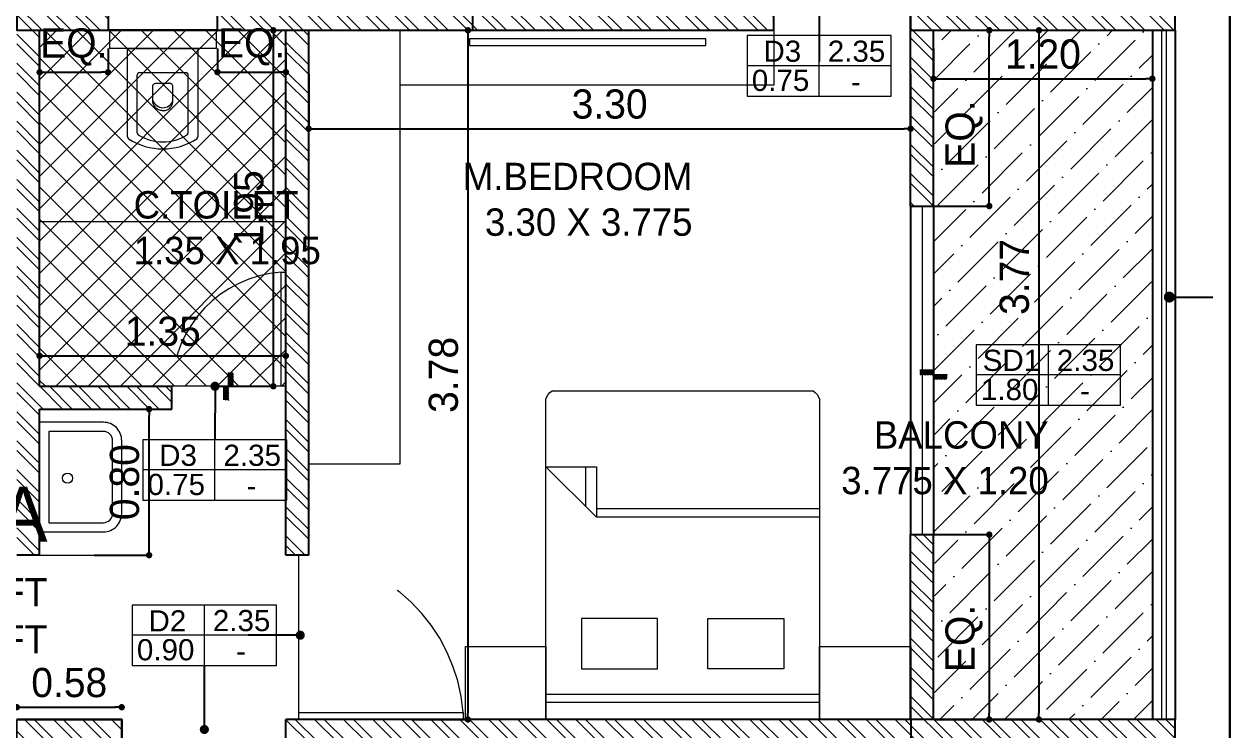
# Model space of a CAD drawing. Header units: metres. Extents: x 494 to 1845, y -666 to 1061.
# Drawn here: x 1413.892 to 1414.735, y 295.018 to 295.512 of the extents above; entities that cross this region are included whole.
import ezdxf
from ezdxf.enums import TextEntityAlignment as Align

# ---------------------------------------------------------------- set-up
doc = ezdxf.new("R2010")
doc.units = ezdxf.units.M
doc.header["$MEASUREMENT"] = 0
doc.linetypes.add('1', pattern=[0])
doc.linetypes.add('DASHED2', pattern=[0.375, 0.25, -0.125])
doc.layers.get('Defpoints').update_dxf_attribs({"color": 12})
for name, color, linetype in [('A-AREA', 1, 'Continuous'), ('COLUMN', 1, 'Continuous'), ('TILE DROP', 180, '1'), ('VDA-TEXT', 250, '1'), ('VDA-WALL BELOW', 8, 'Continuous'), ('VDA_RAILING NOTE', 4, '1'), ('VDA_ROOF', 250, 'Continuous')]:
    doc.layers.add(name, color=color, linetype=linetype)
for name, color, linetype, lineweight in [('A-Wall Hatch', 8, 'Continuous', 9), ('DIMENSION', 8, 'Continuous', 5), ('VDA-DOOR', 23, 'Continuous', 5), ('VDA-DW TAGS', 4, 'Continuous', 9), ('VDA-FURNITURE', 8, 'Continuous', 13), ('VDA-HATCH', 8, 'Continuous', 9), ('VDA-PLUMBING', 8, 'Continuous', 13), ('VDA-RAILING', 25, 'Continuous', 5), ('VDA-SLIDING DOOR', 4, 'Continuous', 9), ('VDA-WALL', 250, 'Continuous', 25)]:
    doc.layers.add(name, color=color, linetype=linetype, lineweight=lineweight)
doc.styles.add('arial', font='arial.ttf', dxfattribs={"height": 0.3})
doc.styles.add('RS', font='GOTHIC.TTF')
doc.styles.get("Standard").update_dxf_attribs({"font": 'arial.ttf'})
doc.dimstyles.new('SMALL', dxfattribs={"dimtxt": 0.16, "dimasz": 0.05, "dimexe": 0, "dimexo": 0, "dimgap": 0.05, "dimtad": 0, "dimdec": 1, "dimzin": 0, "dimdsep": 46, "dimtxsty": 'RS', "dimblk": 'ARCHTICK', "dimcen": 2.5, "dimclrd": 256, "dimclre": 256, "dimclrt": 5, "dimadec": 0, "dimazin": 0, "dimtfac": 1, "dimtofl": 0, "dimtmove": 0, "dimatfit": 3, "dimldrblk": 'ARCHTICK', "dimfxl": 0, "dimtolj": 1, "dimtzin": 0, "dimarcsym": 0})
doc.dimstyles.new('SMALL-1', dxfattribs={"dimtxt": 0.16, "dimasz": 0.035, "dimexe": 0, "dimexo": 0.1, "dimgap": 0.05, "dimtad": 1, "dimzin": 0, "dimdsep": 46, "dimtxsty": 'RS', "dimblk": 'DOT', "dimcen": 2.5, "dimclrd": 256, "dimclre": 256, "dimclrt": 5, "dimadec": 0, "dimazin": 0, "dimtfac": 1, "dimtdec": 3, "dimtofl": 0, "dimtmove": 0, "dimatfit": 3, "dimfxl": 0, "dimtolj": 1, "dimtzin": 0, "dimarcsym": 0})
pattern_1 = [(135, (-4e-16, 0.375), (-0.00441942, -0.00441942), [])]

# ---------------------------------------------------------------- blocks, each defined once
blk = doc.blocks.new('DFSDFASDFASD')
at = {"layer": 'VDA_ROOF', "color": 5, "lineweight": 30, "ltscale": 4}
blk.add_lwpolyline([(43.72, 7.8762), (16.8656, 4.45), (-16.85, 4.45), (-16.85, -6.375), (7.45, -6.375), (7.45, -7.275), (43.72, -7.275), (43.72, -3.7999), (45.045, -3.7999), (45.045, 0.8251), (43.72, 0.8251)], close=True, dxfattribs=at)
blk = doc.blocks.new('_ArchTick')
at = {"color": 0, "linetype": 'ByBlock', "const_width": 0.15}
blk.add_lwpolyline([(-0.5, -0.5), (0.5, 0.5)], dxfattribs=at)
blk = doc.blocks.new('zw$DE63')
at = {"layer": 'VDA-FURNITURE', "extrusion": (-1.50799e-06, 1.20478e-06, 1)}
for p, q in [((0, 1.4654), (0, 0.0346)), ((1.8, 1.5), (0.0462, 1.5)), ((0.6923, 1.2231), (0.4154, 1.5)), ((0.4154, 1.5), (0.4154, 1.2231)), ((1.8, 1.5), (1.6615, 1.5)), ((1.6615, 1.5), (1.6616, 0)), ((1.7077, 0), (1.7077, 1.5)), ((1.8, 0), (1.8, 1.5)), ((1.8, 0), (1.8, 1.5)), ((0.6346, 1.2808), (0.4154, 1.2808)), ((1.2462, 0.8885), (1.2462, 1.3039)), ((1.2462, 1.3039), (1.5231, 1.3039)), ((1.5231, 1.3039), (1.5231, 0.8885)), ((0.4154, 1.2231), (0.6923, 1.2231)), ((0.6462, 0), (0.6462, 1.2231)), ((0.6923, 0), (0.6923, 1.2231)), ((1.5231, 0.8885), (1.2462, 0.8885)), ((1.5231, 0.6116), (1.2462, 0.6116)), ((1.2462, 0.6116), (1.2462, 0.1962)), ((1.5231, 0.1962), (1.5231, 0.6116)), ((1.2462, 0.1962), (1.5231, 0.1962)), ((0.0462, 0), (1.8, 0)), ((1.6616, 0), (1.8, 0))]:
    blk.add_line(p, q, dxfattribs=at)
at = {"layer": 'VDA-FURNITURE'}
for centre, start, end in [((0.065, 1.4268), 104.43861, 149.30258), ((0.065, 0.0732), 210.69742, 255.56139)]:
    blk.add_arc(centre, 0.0756, start, end, dxfattribs=at)
blk = doc.blocks.new('zw$FB86')
at = {"layer": 'VDA-FURNITURE'}
for points in [[(0, 0.45), (0, 0.1, 0.414214), (0.1, 0), (0.5, 0, 0.414214), (0.6, 0.1), (0.6, 0.45)], [(0.05, 0.4), (0.05, 0.1, 0.414214), (0.1, 0.05), (0.5, 0.05, 0.414214), (0.55, 0.1), (0.55, 0.4)]]:
    blk.add_lwpolyline(points, format="xyb", close=True, dxfattribs=at)
blk.add_circle((0.2942, 0.2973), 0.0278, dxfattribs=at)
blk = doc.blocks.new('zw$2702')
at = {"layer": 'VDA-FURNITURE'}
for p, q in [((0.55, 0), (0.55, 0.585)), ((0.65, 0.585), (0.55, 0.585)), ((0.65, 0), (0.65, 0.585)), ((0.0663, 0.485), (0.55, 0.485)), ((0.55, 0.485), (0.55, 0.1)), ((0.0885, 0.4325), (0.406, 0.4325)), ((0.418, 0.4205), (0.418, 0.1645)), ((0.2234, 0.3294), (0.2281, 0.334)), ((0.2281, 0.334), (0.2337, 0.3382)), ((0.2337, 0.3382), (0.2404, 0.3417)), ((0.2404, 0.3417), (0.2482, 0.3444)), ((0.2482, 0.3444), (0.2572, 0.3461)), ((0.2572, 0.3461), (0.2675, 0.3468)), ((0.2675, 0.3468), (0.278, 0.3468)), ((0.278, 0.3468), (0.2875, 0.3468)), ((0.2875, 0.3468), (0.2959, 0.3468)), ((0.2959, 0.3468), (0.3035, 0.3468)), ((0.3035, 0.3468), (0.3101, 0.3468)), ((0.3101, 0.3468), (0.3159, 0.3468)), ((0.3159, 0.3468), (0.3209, 0.3468)), ((0.3209, 0.3468), (0.3252, 0.3468)), ((0.3252, 0.3468), (0.3288, 0.3469)), ((0.3288, 0.3469), (0.3318, 0.3469)), ((0.3318, 0.3469), (0.3341, 0.3469)), ((0.3341, 0.3469), (0.336, 0.3469)), ((0.336, 0.3469), (0.3382, 0.3469)), ((0.3382, 0.3469), (0.3388, 0.3469)), ((0.3388, 0.3469), (0.3398, 0.3471)), ((0.3398, 0.3471), (0.3422, 0.3472)), ((0.3422, 0.3472), (0.3456, 0.347)), ((0.3456, 0.347), (0.3496, 0.346)), ((0.3496, 0.346), (0.3535, 0.3437)), ((0.3535, 0.3437), (0.3569, 0.3399)), ((0.3569, 0.3399), (0.3583, 0.3372)), ((0.3583, 0.3372), (0.3594, 0.3339)), ((0.3594, 0.3339), (0.3601, 0.3301)), ((0.2097, 0.2925), (0.2098, 0.2942)), ((0.2097, 0.2918), (0.2097, 0.2925)), ((0.2097, 0.2916), (0.2097, 0.291)), ((0.2097, 0.291), (0.2098, 0.2893)), ((0.2098, 0.2942), (0.21, 0.2969)), ((0.2098, 0.2893), (0.21, 0.2866)), ((0.21, 0.2969), (0.2105, 0.3004)), ((0.21, 0.2866), (0.2105, 0.2831)), ((0.2105, 0.3004), (0.2113, 0.3046)), ((0.2105, 0.2831), (0.2113, 0.2789)), ((0.2113, 0.3046), (0.2125, 0.3092)), ((0.2113, 0.2789), (0.2125, 0.2743)), ((0.2125, 0.3092), (0.2143, 0.3142)), ((0.2125, 0.2743), (0.2143, 0.2693)), ((0.2143, 0.3142), (0.2166, 0.3193)), ((0.2143, 0.2693), (0.2166, 0.2642)), ((0.2166, 0.3193), (0.2196, 0.3244)), ((0.2196, 0.3244), (0.2234, 0.3294)), ((0.3601, 0.3301), (0.3603, 0.3256)), ((0.3603, 0.3262), (0.3603, 0.2588)), ((0.2166, 0.2642), (0.2196, 0.2591)), ((0.2196, 0.2591), (0.2234, 0.2541)), ((0.2234, 0.2541), (0.2281, 0.2495)), ((0.2281, 0.2495), (0.2337, 0.2453)), ((0.2337, 0.2453), (0.2404, 0.2418)), ((0.2404, 0.2418), (0.2482, 0.2391)), ((0.2482, 0.2391), (0.2572, 0.2373)), ((0.2572, 0.2373), (0.2675, 0.2367)), ((0.2675, 0.2367), (0.278, 0.2367)), ((0.278, 0.2367), (0.2875, 0.2367)), ((0.2875, 0.2367), (0.296, 0.2367)), ((0.296, 0.2367), (0.3035, 0.2367)), ((0.3035, 0.2367), (0.3102, 0.2367)), ((0.3102, 0.2367), (0.3161, 0.2367)), ((0.3161, 0.2367), (0.3211, 0.2367)), ((0.3211, 0.2367), (0.3254, 0.2367)), ((0.3254, 0.2367), (0.3291, 0.2367)), ((0.3291, 0.2367), (0.3321, 0.2367)), ((0.3321, 0.2367), (0.3344, 0.2368)), ((0.3344, 0.2368), (0.3363, 0.2368)), ((0.3363, 0.2368), (0.3386, 0.2368)), ((0.3386, 0.2368), (0.3392, 0.2368)), ((0.3392, 0.2368), (0.3402, 0.2367)), ((0.3402, 0.2367), (0.3426, 0.2369)), ((0.3499, 0.239), (0.3537, 0.2415)), ((0.3537, 0.2415), (0.3571, 0.2455)), ((0.3571, 0.2455), (0.3584, 0.2481)), ((0.3584, 0.2481), (0.3595, 0.2511)), ((0.3595, 0.2511), (0.3601, 0.2547)), ((0.3601, 0.2547), (0.3603, 0.2588)), ((0.0885, 0.1525), (0.406, 0.1525)), ((0.55, 0.1), (0.0663, 0.1)), ((0.65, 0), (0.55, 0))]:
    blk.add_line(p, q, dxfattribs=at)
for centre, radius, start, end in [((0.3393, 0.2925), 0.3393, 146.53147, 213.46853), ((0.0663, 0.473), 0.012, 90, 146.53147), ((0.2879, 0.2925), 0.2489, 147.45679, 212.54321), ((0.0885, 0.4205), 0.012, 90, 150.49067), ((0.406, 0.4205), 0.012, 0, 90), ((0.285, 0.2913), 0.0588, 109.85833, 247.31919), ((0.3341, 0.2803), 0.0442, 281.08149, 290.92542), ((0.0885, 0.1645), 0.012, 209.50933, 270), ((0.406, 0.1645), 0.012, 270, 0), ((0.0663, 0.112), 0.012, 213.46853, 270)]:
    blk.add_arc(centre, radius, start, end, dxfattribs=at)
blk = doc.blocks.new('zw$F1DC')
at = {"layer": 'VDA-DOOR'}
for p, q in [((0, 0), (0, 0.9)), ((0, 0.038), (0.9, 0.038)), ((0, 0), (0.9, 0)), ((0.9, 0.038), (0.9, 0))]:
    blk.add_line(p, q, dxfattribs=at).dxf.unprotected_set("ltscale", 0)
at = {"layer": 'VDA-DOOR', "linetype": 'DASHED2', "ltscale": 0.3}
blk.add_arc((-0.0283, -0.0304), 0.9308, 4.21275, 88.25632, dxfattribs=at)
blk = doc.blocks.new('zw$AB1F')
at = {"layer": 'VDA-DOOR', "xscale": 1.111111111003124, "yscale": 1.111111111003124, "zscale": 1.111111111003124, "rotation": 90.00000000080222}
blk.add_blockref('zw$F1DC', (1, 0), dxfattribs=at)
blk = doc.blocks.new('_Dot')
at = {"color": 0, "linetype": 'ByBlock', "lineweight": -2}
blk.add_line((-0.5, 0), (-1, 0), dxfattribs=at)
at = {"color": 0, "linetype": 'ByBlock', "const_width": 0.5}
blk.add_lwpolyline([(-0.25, 0, 1), (0.25, 0, 1)], format="xyb", close=True, dxfattribs=at)
blk = doc.blocks.new('*D1131')
at = {"layer": 'Defpoints', "color": 0, "transparency": 16777216}
for p in [(-0.375, 2.875), (0, 2.875), (0, 2.646)]:
    blk.add_point(p, dxfattribs=at)
at = {"layer": 'DIMENSION', "lineweight": -2, "transparency": 16777216}
for p, q in [((-0.375, 2.775), (-0.375, 2.646)), ((0, 2.775), (0, 2.646)), ((-0.34, 2.646), (-0.035, 2.646))]:
    blk.add_line(p, q, dxfattribs=at)
at = {"layer": 'DIMENSION', "lineweight": -2, "transparency": 16777216, "xscale": 0.035, "yscale": 0.035, "zscale": 0.035, "rotation": 180}
blk.add_blockref('_Dot', (-0.375, 2.646), dxfattribs=at)
at = {"layer": 'DIMENSION', "lineweight": -2, "transparency": 16777216, "xscale": 0.035, "yscale": 0.035, "zscale": 0.035}
blk.add_blockref('_Dot', (0, 2.646), dxfattribs=at)
at = {"layer": 'DIMENSION', "color": 5, "transparency": 16777216, "insert": (-0.1875, 2.7843), "char_height": 0.16, "attachment_point": 5, "style": 'RS'}
blk.add_mtext('\\A1;EQ.', dxfattribs=at)
blk = doc.blocks.new('*D1132')
at = {"layer": 'Defpoints', "color": 0, "transparency": 16777216}
for p in [(-1.35, 2.875), (-0.975, 2.875), (-0.975, 2.6452)]:
    blk.add_point(p, dxfattribs=at)
at = {"layer": 'DIMENSION', "lineweight": -2, "transparency": 16777216}
for p, q in [((-1.35, 2.775), (-1.35, 2.6452)), ((-0.975, 2.775), (-0.975, 2.6452)), ((-1.315, 2.6452), (-1.01, 2.6452))]:
    blk.add_line(p, q, dxfattribs=at)
at = {"layer": 'DIMENSION', "lineweight": -2, "transparency": 16777216, "xscale": 0.035, "yscale": 0.035, "zscale": 0.035, "rotation": 180}
blk.add_blockref('_Dot', (-1.35, 2.6452), dxfattribs=at)
at = {"layer": 'DIMENSION', "lineweight": -2, "transparency": 16777216, "xscale": 0.035, "yscale": 0.035, "zscale": 0.035}
blk.add_blockref('_Dot', (-0.975, 2.6452), dxfattribs=at)
at = {"layer": 'DIMENSION', "color": 5, "transparency": 16777216, "insert": (-1.1625, 2.7836), "char_height": 0.16, "attachment_point": 5, "style": 'RS'}
blk.add_mtext('\\A1;EQ.', dxfattribs=at)
blk = doc.blocks.new('*D1133')
at = {"layer": 'Defpoints', "color": 0, "transparency": 16777216}
for p in [(-1.35, 2.875), (-0.0687, 2.875), (-1.35, 0.925)]:
    blk.add_point(p, dxfattribs=at)
at = {"layer": 'DIMENSION', "lineweight": -2, "transparency": 16777216}
for p, q in [((-0.3687, 2.875), (-0.0687, 2.875)), ((-0.0687, 0.96), (-0.0687, 2.84)), ((-0.3687, 0.925), (-0.0687, 0.925))]:
    blk.add_line(p, q, dxfattribs=at)
at = {"layer": 'DIMENSION', "lineweight": -2, "transparency": 16777216, "xscale": 0.035, "yscale": 0.035, "zscale": 0.035}
for p, rotation in [((-0.0687, 2.875), 90), ((-0.0687, 0.925), 270)]:
    blk.add_blockref('_Dot', p, dxfattribs=dict(at, rotation=rotation))
at = {"layer": 'DIMENSION', "color": 5, "transparency": 16777216, "insert": (-0.2027, 1.9), "char_height": 0.16, "attachment_point": 5, "rotation": 90, "style": 'RS'}
blk.add_mtext('\\A1;1.95', dxfattribs=at)
blk = doc.blocks.new('*D1134')
at = {"layer": 'Defpoints', "color": 0, "transparency": 16777216}
for p in [(0, 1.0917), (-1.35, 0.925), (0, 0.925)]:
    blk.add_point(p, dxfattribs=at)
at = {"layer": 'DIMENSION', "lineweight": -2, "transparency": 16777216}
for p, q in [((-1.35, 1.025), (-1.35, 1.0917)), ((-1.315, 1.0917), (-0.035, 1.0917)), ((0, 1.025), (0, 1.0917))]:
    blk.add_line(p, q, dxfattribs=at)
at = {"layer": 'DIMENSION', "lineweight": -2, "transparency": 16777216, "xscale": 0.035, "yscale": 0.035, "zscale": 0.035, "rotation": 180}
blk.add_blockref('_Dot', (-1.35, 1.0917), dxfattribs=at)
at = {"layer": 'DIMENSION', "lineweight": -2, "transparency": 16777216, "xscale": 0.035, "yscale": 0.035, "zscale": 0.035}
blk.add_blockref('_Dot', (0, 1.0917), dxfattribs=at)
at = {"layer": 'DIMENSION', "color": 5, "transparency": 16777216, "insert": (-0.675, 1.2257), "char_height": 0.16, "attachment_point": 5, "style": 'RS'}
blk.add_mtext('\\A1;1.35', dxfattribs=at)
blk = doc.blocks.new('*D1135')
at = {"layer": 'Defpoints', "color": 0, "transparency": 16777216}
for p in [(-1.35, 0.8), (-0.75, 0.8), (-1.35, 0)]:
    blk.add_point(p, dxfattribs=at)
at = {"layer": 'DIMENSION', "lineweight": -2, "transparency": 16777216}
for p, q in [((-1.05, 0.8), (-0.75, 0.8)), ((-0.75, 0.035), (-0.75, 0.765)), ((-1.05, 0), (-0.75, 0))]:
    blk.add_line(p, q, dxfattribs=at)
at = {"layer": 'DIMENSION', "lineweight": -2, "transparency": 16777216, "xscale": 0.035, "yscale": 0.035, "zscale": 0.035}
for p, rotation in [((-0.75, 0.8), 90), ((-0.75, 0), 270)]:
    blk.add_blockref('_Dot', p, dxfattribs=dict(at, rotation=rotation))
at = {"layer": 'DIMENSION', "color": 5, "transparency": 16777216, "insert": (-0.884, 0.4), "char_height": 0.16, "attachment_point": 5, "rotation": 90, "style": 'RS'}
blk.add_mtext('\\A1;0.80', dxfattribs=at)
blk = doc.blocks.new('*D1142')
at = {"layer": 'Defpoints', "color": 0, "transparency": 16777216}
for p in [(-0.9, -0.8328), (-1.475, -0.9), (-0.9, -0.9)]:
    blk.add_point(p, dxfattribs=at)
at = {"layer": 'DIMENSION', "lineweight": -2, "transparency": 16777216}
for p, q in [((-1.475, -0.8328), (-1.475, -0.8328)), ((-1.44, -0.8328), (-0.935, -0.8328)), ((-0.9, -0.8328), (-0.9, -0.8328))]:
    blk.add_line(p, q, dxfattribs=at)
at = {"layer": 'DIMENSION', "lineweight": -2, "transparency": 16777216, "xscale": 0.035, "yscale": 0.035, "zscale": 0.035, "rotation": 180}
blk.add_blockref('_Dot', (-1.475, -0.8328), dxfattribs=at)
at = {"layer": 'DIMENSION', "lineweight": -2, "transparency": 16777216, "xscale": 0.035, "yscale": 0.035, "zscale": 0.035}
blk.add_blockref('_Dot', (-0.9, -0.8328), dxfattribs=at)
at = {"layer": 'DIMENSION', "color": 5, "transparency": 16777216, "insert": (-1.1875, -0.6987), "char_height": 0.16, "attachment_point": 5, "style": 'RS'}
blk.add_mtext('\\A1;0.58', dxfattribs=at)
blk = doc.blocks.new('*D1151')
at = {"layer": 'Defpoints', "color": 0, "transparency": 16777216}
for p in [(0.125, 2.875), (3.425, 2.875), (3.425, 2.3362)]:
    blk.add_point(p, dxfattribs=at)
at = {"layer": 'DIMENSION', "lineweight": -2, "transparency": 16777216}
for p, q in [((0.125, 2.6362), (0.125, 2.3362)), ((3.425, 2.6362), (3.425, 2.3362)), ((0.16, 2.3362), (3.39, 2.3362))]:
    blk.add_line(p, q, dxfattribs=at)
at = {"layer": 'DIMENSION', "lineweight": -2, "transparency": 16777216, "xscale": 0.035, "yscale": 0.035, "zscale": 0.035, "rotation": 180}
blk.add_blockref('_Dot', (0.125, 2.3362), dxfattribs=at)
at = {"layer": 'DIMENSION', "lineweight": -2, "transparency": 16777216, "xscale": 0.035, "yscale": 0.035, "zscale": 0.035}
blk.add_blockref('_Dot', (3.425, 2.3362), dxfattribs=at)
at = {"layer": 'DIMENSION', "color": 5, "transparency": 16777216, "insert": (1.775, 2.4702), "char_height": 0.16, "attachment_point": 5, "style": 'RS'}
blk.add_mtext('\\A1;3.30', dxfattribs=at)
blk = doc.blocks.new('*D1152')
at = {"layer": 'Defpoints', "color": 0, "transparency": 16777216}
for p in [(0.125, 2.875), (0.125, -0.9), (0.9982, -0.9)]:
    blk.add_point(p, dxfattribs=at)
at = {"layer": 'DIMENSION', "lineweight": -2, "transparency": 16777216}
for p, q in [((0.6982, 2.875), (0.9982, 2.875)), ((0.9982, 2.84), (0.9982, -0.865)), ((0.6982, -0.9), (0.9982, -0.9))]:
    blk.add_line(p, q, dxfattribs=at)
at = {"layer": 'DIMENSION', "lineweight": -2, "transparency": 16777216, "xscale": 0.035, "yscale": 0.035, "zscale": 0.035}
for p, rotation in [((0.9982, 2.875), 90), ((0.9982, -0.9), 270)]:
    blk.add_blockref('_Dot', p, dxfattribs=dict(at, rotation=rotation))
at = {"layer": 'DIMENSION', "color": 5, "transparency": 16777216, "insert": (0.8642, 0.9875), "char_height": 0.16, "attachment_point": 5, "rotation": 90, "style": 'RS'}
blk.add_mtext('\\A1;3.78', dxfattribs=at)
blk = doc.blocks.new('*D1153')
at = {"layer": 'Defpoints', "color": 0, "transparency": 16777216}
for p in [(3.425, 2.875), (3.8562, 2.875), (3.425, 1.9125)]:
    blk.add_point(p, dxfattribs=at)
at = {"layer": 'DIMENSION', "lineweight": -2, "transparency": 16777216}
for p, q in [((3.5562, 2.875), (3.8562, 2.875)), ((3.8562, 1.9475), (3.8562, 2.84)), ((3.5562, 1.9125), (3.8562, 1.9125))]:
    blk.add_line(p, q, dxfattribs=at)
at = {"layer": 'DIMENSION', "lineweight": -2, "transparency": 16777216, "xscale": 0.035, "yscale": 0.035, "zscale": 0.035}
for p, rotation in [((3.8562, 2.875), 90), ((3.8562, 1.9125), 270)]:
    blk.add_blockref('_Dot', p, dxfattribs=dict(at, rotation=rotation))
at = {"layer": 'DIMENSION', "color": 5, "transparency": 16777216, "insert": (3.7179, 2.3062), "char_height": 0.16, "attachment_point": 5, "rotation": 90, "style": 'RS'}
blk.add_mtext('\\A1;EQ.', dxfattribs=at)
blk = doc.blocks.new('*D1154')
at = {"layer": 'Defpoints', "color": 0, "transparency": 16777216}
for p in [(3.425, 0.1125), (3.425, -0.9), (3.8559, -0.9)]:
    blk.add_point(p, dxfattribs=at)
at = {"layer": 'DIMENSION', "lineweight": -2, "transparency": 16777216}
for p, q in [((3.5559, 0.1125), (3.8559, 0.1125)), ((3.8559, 0.0775), (3.8559, -0.865)), ((3.5559, -0.9), (3.8559, -0.9))]:
    blk.add_line(p, q, dxfattribs=at)
at = {"layer": 'DIMENSION', "lineweight": -2, "transparency": 16777216, "xscale": 0.035, "yscale": 0.035, "zscale": 0.035}
for p, rotation in [((3.8559, 0.1125), 90), ((3.8559, -0.9), 270)]:
    blk.add_blockref('_Dot', p, dxfattribs=dict(at, rotation=rotation))
at = {"layer": 'DIMENSION', "color": 5, "transparency": 16777216, "insert": (3.7176, -0.4562), "char_height": 0.16, "attachment_point": 5, "rotation": 90, "style": 'RS'}
blk.add_mtext('\\A1;EQ.', dxfattribs=at)
blk = doc.blocks.new('*D1155')
at = {"layer": 'Defpoints', "color": 0, "transparency": 16777216}
for p in [(3.55, 2.875), (3.5559, -0.9), (4.1283, -0.9)]:
    blk.add_point(p, dxfattribs=at)
at = {"layer": 'DIMENSION', "lineweight": -2, "transparency": 16777216}
for p, q in [((3.8283, 2.875), (4.1283, 2.875)), ((4.1283, 2.84), (4.1283, -0.865)), ((3.8283, -0.9), (4.1283, -0.9))]:
    blk.add_line(p, q, dxfattribs=at)
at = {"layer": 'DIMENSION', "lineweight": -2, "transparency": 16777216, "xscale": 0.035, "yscale": 0.035, "zscale": 0.035}
for p, rotation in [((4.1283, 2.875), 90), ((4.1283, -0.9), 270)]:
    blk.add_blockref('_Dot', p, dxfattribs=dict(at, rotation=rotation))
at = {"layer": 'DIMENSION', "color": 5, "transparency": 16777216, "insert": (3.9942, 1.524), "char_height": 0.16, "attachment_point": 5, "rotation": 90, "style": 'RS'}
blk.add_mtext('\\A1;3.77', dxfattribs=at)
blk = doc.blocks.new('*D1156')
at = {"layer": 'Defpoints', "color": 0, "transparency": 16777216}
for p in [(3.55, 2.875), (4.75, 2.875), (4.75, 2.6097)]:
    blk.add_point(p, dxfattribs=at)
at = {"layer": 'DIMENSION', "lineweight": -2, "transparency": 16777216}
for p, q in [((3.55, 2.775), (3.55, 2.6097)), ((4.75, 2.775), (4.75, 2.6097)), ((3.585, 2.6097), (4.715, 2.6097))]:
    blk.add_line(p, q, dxfattribs=at)
at = {"layer": 'DIMENSION', "lineweight": -2, "transparency": 16777216, "xscale": 0.035, "yscale": 0.035, "zscale": 0.035, "rotation": 180}
blk.add_blockref('_Dot', (3.55, 2.6097), dxfattribs=at)
at = {"layer": 'DIMENSION', "lineweight": -2, "transparency": 16777216, "xscale": 0.035, "yscale": 0.035, "zscale": 0.035}
blk.add_blockref('_Dot', (4.75, 2.6097), dxfattribs=at)
at = {"layer": 'DIMENSION', "color": 5, "transparency": 16777216, "insert": (4.15, 2.7437), "char_height": 0.16, "attachment_point": 5, "style": 'RS'}
blk.add_mtext('\\A1;1.20', dxfattribs=at)
blk = doc.blocks.new('D2 F')
at = {"layer": 'VDA-DW TAGS'}
for p, q in [((1526.932, 317.9785), (1526.932, 318.3094)), ((1527.3267, 318.144), (1526.537, 318.144))]:
    blk.add_line(p, q, dxfattribs=at)
blk.add_lwpolyline([(1527.3267, 318.3094), (1526.537, 318.3094), (1526.537, 317.9785), (1527.3267, 317.9785)], close=True, dxfattribs=at)
at = {"layer": 'VDA-DW TAGS', "attachment_point": 8, "style": 'arial'}
for s, insert, char_height, width in [('D2', (1526.7293, 318.1646), 0.11598, 0.282293), ('2.35', (1527.1361, 318.1646), 0.11598, 0.282293), ('0.90', (1526.7198, 318.0048), 0.11598, 0.27584), ('-', (1527.1322, 317.9992), 0.116, 0.366174)]:
    blk.add_mtext(s, dxfattribs=dict(at, insert=insert, char_height=char_height, width=width))
blk = doc.blocks.new('D3 F')
at = {"layer": 'VDA-DW TAGS'}
for p, q in [((1526.9357, 319.9002), (1526.9357, 320.2311)), ((1527.3304, 320.0657), (1526.5407, 320.0657))]:
    blk.add_line(p, q, dxfattribs=at)
blk.add_lwpolyline([(1527.3304, 320.2311), (1526.5407, 320.2311), (1526.5407, 319.9002), (1527.3304, 319.9002)], close=True, dxfattribs=at)
at = {"layer": 'VDA-DW TAGS', "attachment_point": 8, "style": 'arial'}
for s, insert, char_height, width in [('D3', (1526.733, 320.0863), 0.11598, 0.282293), ('2.35', (1527.1398, 320.0863), 0.11598, 0.282293), ('0.75', (1526.7235, 319.9266), 0.11598, 0.27584), ('-', (1527.1359, 319.9209), 0.116, 0.366174)]:
    blk.add_mtext(s, dxfattribs=dict(at, insert=insert, char_height=char_height, width=width))
blk = doc.blocks.new('TT-level diff-flat-14')
at = {"layer": 'TILE DROP'}
h = blk.add_hatch(dxfattribs=at)
h.set_pattern_fill('ANSI31', color=256, scale=0.05, angle=90, style=0)
h.set_pattern_definition(pattern_1)
h.paths.add_polyline_path([(-0.075, 0.025), (-0.075, 0), (0, 0), (0, 0.025)])
h = blk.add_hatch(dxfattribs=at)
h.set_pattern_fill('ANSI31', color=256, scale=0.05, angle=90, style=0)
h.set_pattern_definition(pattern_1)
h.paths.add_polyline_path([(0, 0), (0, -0.025), (0.075, -0.025), (0.075, 0)])
for points in [[(0, 0), (-0.075, 0)], [(0.075, -0.025), (0, -0.025), (0, 0), (-0.075, 0)]]:
    blk.add_lwpolyline(points, dxfattribs=at)
blk = doc.blocks.new('SD3')
at = {"layer": 'VDA-DW TAGS'}
for p, q in [((1531.7239, 314.2677), (1531.7239, 314.5986)), ((1532.1186, 314.4332), (1531.3289, 314.4332))]:
    blk.add_line(p, q, dxfattribs=at)
blk.add_lwpolyline([(1532.1186, 314.5986), (1531.3289, 314.5986), (1531.3289, 314.2677), (1532.1186, 314.2677)], close=True, dxfattribs=at)
at = {"layer": 'VDA-DW TAGS', "attachment_point": 8, "style": 'arial'}
for s, insert, char_height, width in [('SD1', (1531.5212, 314.4538), 0.11598, 0.282293), ('2.35', (1531.928, 314.4538), 0.11598, 0.282293), ('1.80', (1531.5116, 314.294), 0.11598, 0.27584), ('-', (1531.9241, 314.2884), 0.116, 0.366174)]:
    blk.add_mtext(s, dxfattribs=dict(at, insert=insert, char_height=char_height, width=width))
blk = doc.blocks.new('SDFDSFD')
at = {"layer": 'A-Wall Hatch', "ltscale": 0.1}
h = blk.add_hatch(dxfattribs=at)
h.set_pattern_fill('ANSI32', color=256, scale=0.3, angle=270)
h.set_pattern_definition([(315, (-5.7694, -2.32693), (0.0795495, 0.0795495), []), (315, (-5.7694, -2.37996), (0.0795495, 0.0795495), [])])
h.paths.add_polyline_path([(-3.575, 2.575), (-5.245, 2.575), (-5.245, 5.25), (-1.35, 5.25), (-1.35, 5.375), (-6.845, 5.375), (-6.845, 5.25), (-5.37, 5.25), (-5.37, 4.05), (-5.72, 4.05), (-5.72, 3.925), (-5.37, 3.925), (-5.37, 2.575), (-5.72, 2.575), (-5.72, 2.45), (-3.575, 2.45)])
h.paths.add_polyline_path([(-7.72, -2.95), (-7.72, -0.9), (-6.845, -0.9), (-6.845, 4.05), (-6.72, 4.05), (-6.72, -0.9), (-6.45, -0.9), (-6.45, -1.025), (-7.595, -1.025), (-7.595, -2.95)])
h.paths.add_polyline_path([(-2.375, -0.9), (-4.65, -0.9), (-4.65, -4.5), (-4.525, -4.5), (-4.525, -1.025), (-2.375, -1.025)])
h.paths.add_polyline_path([(-0.975, 2.9999), (-0.9809, 2.9999), (-1.35, 3), (-1.35, 4.05), (-1.475, 4.05), (-1.475, 3), (-2.375, 3), (-2.375, 2.45), (-2.25, 2.45), (-2.25, 2.875), (-1.475, 2.875), (-1.475, 0), (-1.35, 0), (-1.35, 0.8), (-0.625, 0.8), (-0.625, 0.925), (-1.35, 0.925), (-1.35, 2.875), (-0.975, 2.875)])
h.paths.add_polyline_path([(2.675, 3), (1.025, 3), (1.025, 4.35), (1.975, 4.35), (1.975, 4.4749), (0.9, 4.475), (0.9, 3), (-0.375, 3), (-0.375, 2.875), (2.675, 2.875)])
h.paths.add_polyline_path([(-0.625, -1.925), (-1.35, -1.925), (-1.35, -1.025), (-0.9, -1.025), (-0.9, -0.9), (-1.475, -0.9), (-1.475, -4.5), (-0.975, -4.5), (-0.975, -4.3751), (-0.9809, -4.3751), (-1.35, -4.375), (-1.35, -2.05), (-0.625, -2.05)])
h.paths.add_polyline_path([(3.55, 4.475), (2.575, 4.475), (2.575, 4.35), (3.425, 4.35), (3.425, 3), (3.55, 3)])
h.paths.add_polyline_path([(0.125, -1.925), (0, -1.925), (0, -4.375), (-0.375, -4.375), (-0.375, -4.5), (0.125, -4.5)])
h.paths.add_polyline_path([(0.125, 2.875), (0, 2.875), (0, 0), (0.125, 0)])
h.paths.add_polyline_path([(4.875, 3), (3.55, 3), (3.55, 2.875), (4.875, 2.875)])
h.paths.add_polyline_path([(3.55, 3), (3.425, 3), (3.425, 2.875), (3.55, 2.875)])
h.paths.add_polyline_path([(3.55, 0.1125), (3.425, 0.1125), (3.425, -0.9), (0, -0.9), (0, -1.025), (3.425, -1.025), (3.425, -4.5), (3.55, -4.5), (3.55, -1.025), (4.875, -1.025), (4.875, -0.9), (3.55, -0.9)])
h.paths.add_polyline_path([(3.425, 1.9125), (3.55, 1.9125), (3.55, 2.875), (3.425, 2.875)])
at = {"layer": 'VDA-HATCH'}
h = blk.add_hatch(dxfattribs=at)
h.set_pattern_fill('ANSI36', color=43)
h.set_pattern_definition([(45, (-42510.88799, 14915.09809), (0.06629126074, 0.24306795603), [0.3125, -0.0625, 0, -0.0625])])
h.paths.add_polyline_path([(-7.595, -2.825), (-4.65, -2.825), (-4.65, -1.025), (-7.595, -1.025)])
h.paths.add_polyline_path([(-2.375, 3), (-1.475, 3), (-1.475, 5.25), (-2.375, 5.25)])
h.paths.add_polyline_path([(3.5559, -0.9), (4.75, -0.9), (4.75, 2.875), (3.5559, 2.875)])
h = blk.add_hatch(dxfattribs=at)
h.set_pattern_fill('ANSI37', color=43)
h.set_pattern_definition([(45, (-42536.25676, 14913.54795), (-0.08838834765, 0.08838834765), []), (135, (-42536.25676, 14913.54795), (-0.08838834765, -0.08838834765), [])])
h.paths.add_polyline_path([(1.025, 3), (3.425, 3), (3.425, 4.35), (1.025, 4.35)])
h.paths.add_polyline_path([(-1.35, -2.05), (0, -2.05), (0, -4.3751), (-1.35, -4.3751)])
h.paths.add_polyline_path([(0, 2.875), (-1.35, 2.875), (-1.35, 0.925), (0, 0.925)])
blk.add_lwpolyline([(-1.475, -0.9), (-0.9, -0.9), (-0.9, -1.025), (-1.35, -1.025), (-1.35, -1.925), (-0.625, -1.925), (-0.625, -2.05), (-1.35, -2.05), (-1.35, -4.375), (-0.975, -4.375), (-0.975, -4.5), (-1.475, -4.5), (-1.475, -0.9)])
at = {"layer": 'A-AREA'}
blk.add_lwpolyline([(-1.475, 5.25), (-1.475, 2.875), (1.025, 2.875), (1.025, 4.35), (3.425, 4.35), (3.425, 2.875), (4.75, 2.875), (4.75, -0.9), (3.4251, -0.9), (3.425, -4.375), (-4.525, -4.375), (-4.525, -2.825), (-7.595, -2.825), (-7.595, -1.025), (-6.72, -1.025)], dxfattribs=at)
at = {"layer": 'VDA-FURNITURE', "extrusion": (4.36827e-06, 5.81046e-06, 1)}
for p, q in [((0.625, 2.875), (0.625, 0.4984)), ((2.675, 2.575), (0.625, 2.575))]:
    blk.add_line(p, q, dxfattribs=at)
at = {"layer": 'VDA-FURNITURE'}
for p, q in [((2.675, 2.875), (2.675, 2.575)), ((0, 1.825), (-1.35, 1.825)), ((-0.75, 0.8), (-0.75, 0)), ((0.625, 0.4984), (0.125, 0.4984)), ((-1.35, 0), (-0.75, 0))]:
    blk.add_line(p, q, dxfattribs=at)
at = {"layer": 'VDA-FURNITURE', "extrusion": (4.36827e-06, 5.81046e-06, 1), "elevation": 0}
for points in [[(2.3026, 2.8281), (1.0074, 2.8281), (1.0074, 2.7921), (2.3026, 2.7921)], [(1.4251, -0.5), (1.4251, -0.9), (0.9851, -0.9), (0.9851, -0.5)], [(3.4251, -0.5), (3.4251, -0.9), (2.9251, -0.9), (2.9251, -0.5)]]:
    blk.add_lwpolyline(points, close=True, dxfattribs=at)
at = {"layer": 'VDA-RAILING'}
for p, q in [((4.8, 2.875), (4.8, -0.9)), ((4.825, 2.875), (4.825, -0.9))]:
    blk.add_line(p, q, dxfattribs=at)
at = {"layer": 'VDA-SLIDING DOOR'}
blk.add_line((3.4875, 1.9125), (3.4875, 0.1125), dxfattribs=at)
at = {"layer": 'VDA-WALL'}
for p, q in [((3.425, 1.9125), (3.425, 4.35)), ((-0.975, 3), (-0.975, 2.875)), ((-0.375, 2.875), (-0.375, 3)), ((2.675, 2.875), (2.675, 3)), ((4.875, 2.875), (4.875, 3)), ((-1.35, 2.875), (-0.975, 2.875)), ((-1.35, 0.925), (-1.35, 2.875)), ((-0.375, 2.875), (2.675, 2.875)), ((0, 0), (0, 2.875)), ((0.125, 0), (0.125, 2.875)), ((3.55, 2.875), (4.875, 2.875)), ((3.55, 1.9125), (3.55, 2.875)), ((3.425, 1.9125), (3.55, 1.9125)), ((-1.35, 0.925), (-0.625, 0.925)), ((-0.625, 0.8), (-0.625, 0.925)), ((-1.35, 0), (-1.35, 0.8)), ((-1.35, 0.8), (-0.625, 0.8)), ((3.425, -0.9), (3.425, 0.1125)), ((3.425, 0.1125), (3.55, 0.1125)), ((3.55, -0.9), (3.55, 0.1125)), ((-1.35, 0), (-1.475, 0)), ((0.125, 0), (0, 0)), ((-0.9, -0.9), (-1.475, -0.9)), ((-0.9, -1.025), (-0.9, -0.9)), ((0, -1.025), (0, -0.9)), ((3.425, -0.9), (0, -0.9)), ((4.875, -0.9), (3.55, -0.9)), ((4.875, -1.025), (4.875, -0.9))]:
    blk.add_line(p, q, dxfattribs=at)
at = {"layer": 'VDA-WALL BELOW'}
for p, q in [((-0.375, 2.875), (-0.975, 2.875)), ((4.75, 2.875), (4.75, -0.9)), ((4.875, 2.875), (4.875, -0.9)), ((3.425, 1.9125), (3.425, 0.1125)), ((3.55, 1.9125), (3.55, 0.1125))]:
    blk.add_line(p, q, dxfattribs=at)
blk.add_blockref('SD3', (-1527.5439, -313.4462))
for p, rotation in [((-0.3125, 0.925, 0.0001), 270.0000000000001), ((3.55, 0.9875), 180)]:
    blk.add_blockref('TT-level diff-flat-14', p, dxfattribs=dict(rotation=rotation))
at = {"layer": 'VDA-DOOR', "extrusion": (-0.00030461, -0.000129473, 1), "xscale": 0.6249926852213519, "yscale": 0.6249926852213519, "zscale": 0.6249926852213519, "rotation": 359.9999977403969}
blk.add_blockref('zw$AB1F', (-0.625, 0.925, 0.0001), dxfattribs=at)
at = {"layer": 'VDA-DOOR', "extrusion": (-0.000129473, 0.00030461, 1), "xscale": 0.9000002890170378, "yscale": 0.9000002890170378, "zscale": 0.9000002890170378, "rotation": 270}
blk.add_blockref('zw$AB1F', (0.0714, 0, 0), dxfattribs=at)
at = {"layer": 'VDA-FURNITURE', "extrusion": (4.36827e-06, 5.81046e-06, 1), "xscale": -1, "rotation": 89.99999972651541}
blk.add_blockref('zw$DE63', (2.9251, 0.9, 0), dxfattribs=at)
at = {"layer": 'VDA-HATCH'}
for name, p in [('D3 F', (-1524.0116, -317.3853, 0.0004)), ('D3 F', (-1527.3243, -319.5988, 0.0001)), ('D2 F', (-1527.3788, -318.5824))]:
    blk.add_blockref(name, p, dxfattribs=at)
at = {"layer": 'VDA-PLUMBING'}
for name, p, rotation in [('zw$2702', (-0.3825, 2.225), 89.9999997264684), ('zw$FB86', (-0.9, 0.128), 89.9999997262741)]:
    blk.add_blockref(name, p, dxfattribs=dict(at, rotation=rotation))
at = {"layer": 'VDA-TEXT', "extrusion": (4.36827e-06, 5.81046e-06, 1), "char_height": 0.15, "width": 1.314504061156185e-11, "text_direction": (1, 0, -4e-06), "style": 'arial'}
for s, insert, attachment_point in [('\\pi0.63661;{\\fCentury Gothic|b0|i0|c0|p34;M.BEDROOM  }\\P\\pi0.71268;{\\fCentury Gothic|b0|i0|c0|p34;3.30 X 3.775}', (2.2291, 1.7472), 9), ('{\\fCentury Gothic|b0|i0|c0|p34;C.TOILET  }\\P{\\fCentury Gothic|b0|i0|c0|p34;1.35 X 1.95}', (-0.8343, 1.994), 1), ('\\pi0.64828;{\\fCentury Gothic|b0|i0|c0|p34;BALCONY  }\\P\\pi0.56992;{\\fCentury Gothic|b0|i0|c0|p34;3.775 X 1.20}', (4.1819, 0.7338), 3)]:
    blk.add_mtext(s, dxfattribs=dict(at, insert=insert, attachment_point=attachment_point))
at = {"layer": 'VDA-TEXT', "color": 1, "extrusion": (4.36827e-06, 5.81046e-06, 1), "insert": (-1.3065, 0.3745), "char_height": 0.154743, "width": 3.915188, "attachment_point": 3, "text_direction": (1, 0, -4e-06)}
blk.add_mtext('\\pt10;{\\fCentury Gothic|b0|i0|c0|p34;\\H1.93869x;\\C5;3 BHK - A}\\P\\pt10;{\\fCentury Gothic|b0|i0|c0|p34;\\H1.00000x;CARPET:-  92.87 SQ.M/ 999.65 SQ.FT}\\P\\pt10;{\\fCentury Gothic|b0|i0|c0|p34;\\H1.00000x;SALEABLE :- 1379.52 SQ.FT }', dxfattribs=at)
at = {"layer": 'DIMENSION'}
for base, p1, p2, picture, middle in [((-0.975, 2.6452), (-1.35, 2.875), (-0.975, 2.875), '*D1132', (-1.1625, 2.6452)), ((0, 2.646), (-0.375, 2.875), (0, 2.875), '*D1131', (-0.1875, 2.646))]:
    dim = blk.add_linear_dim(base=base, p1=p1, p2=p2, text='EQ.', dimstyle='SMALL-1', dxfattribs=at)
    dim.commit()
    dim.dimension.update_dxf_attribs({"geometry": picture, "text_midpoint": middle, "dimtype": 160})
for base, p1, p2, picture, middle in [((-0.0687, 2.875), (-1.35, 0.925), (-1.35, 2.875), '*D1133', (-0.2027, 1.9)), ((0.9981841268, -0.9), (0.125, 2.875), (0.125, -0.9), '*D1152', (0.8641596537, 0.9875))]:
    dim = blk.add_linear_dim(base=base, p1=p1, p2=p2, angle=90, dimstyle='SMALL-1', dxfattribs=at)
    dim.commit()
    dim.dimension.update_dxf_attribs({"geometry": picture, "text_midpoint": middle})
for base, p1, p2, picture, middle in [((3.425, 2.3362), (0.125, 2.875), (3.425, 2.875), '*D1151', (1.775, 2.4702)), ((4.75, 2.6097), (3.55, 2.875), (4.75, 2.875), '*D1156', (4.15, 2.7437)), ((0, 1.0917), (-1.35, 0.925), (0, 0.925, 0.0002), '*D1134', (-0.675, 1.2257))]:
    dim = blk.add_linear_dim(base=base, p1=p1, p2=p2, dimstyle='SMALL-1', dxfattribs=at)
    dim.commit()
    dim.dimension.update_dxf_attribs({"geometry": picture, "text_midpoint": middle})
for base, p1, p2, picture, middle in [((3.8562, 2.875), (3.425, 1.9125), (3.425, 2.875), '*D1153', (3.8562, 2.3062)), ((3.8559, -0.9), (3.425, 0.1125), (3.425, -0.9, 0), '*D1154', (3.8559, -0.4562))]:
    dim = blk.add_linear_dim(base=base, p1=p1, p2=p2, angle=90, text='EQ.', dimstyle='SMALL-1', dxfattribs=at)
    dim.commit()
    dim.dimension.update_dxf_attribs({"geometry": picture, "text_midpoint": middle, "dimtype": 160})
for base, p1, p2, picture, middle in [((4.128268, -0.899999), (3.55, 2.875), (3.555947, -0.899999), '*D1155', (4.128268, 1.523971)), ((-0.75, 0.8), (-1.35, 0), (-1.35, 0.8), '*D1135', (-0.75, 0.4))]:
    dim = blk.add_linear_dim(base=base, p1=p1, p2=p2, angle=90, dimstyle='SMALL-1', dxfattribs=at)
    dim.commit()
    dim.dimension.update_dxf_attribs({"geometry": picture, "text_midpoint": middle, "dimtype": 160})
dim = blk.add_linear_dim(base=(-0.9, -0.8327683612), p1=(-1.475, -0.9), p2=(-0.9, -0.9), dimstyle='SMALL-1', dxfattribs=at)
dim.commit()
dim.dimension.update_dxf_attribs({"geometry": '*D1142', "text_midpoint": (-1.1875, -0.8327683612), "dimtype": 160})
for points in [[(2.9242, 2.9968, 0.0002), (2.9241, 2.7041, 0.0002)], [(-0.3885, 0.925, 0.0001), (-0.3886, 0.6323, 0.0001)], [(0.0787, -0.4385), (-0.2073, -0.4385)], [(-0.4468, -0.9549), (-0.4468, -0.6039)]]:
    blk.add_leader(points, dimstyle='SMALL-1', override={"dimasz": 0.05, "dimclrd": 4, "dimldrblk": 'Dot'}, dxfattribs=at)
blk = doc.blocks.new('FDSAFSDF')
for name, p in [('DFSDFASDFASD', (38.0486, 5.817)), ('SDFDSFD', (77.9186, 3.3421))]:
    blk.add_blockref(name, p)
at = {"layer": 'COLUMN', "style": 'arial'}
blk.add_attdef('SA2', text='', height=0.2, dxfattribs=at).set_placement((21.5367, 0.0231), align=Align.CENTER)
at = {"layer": 'VDA_RAILING NOTE'}
blk.add_leader([(82.7616, 4.7558, -0.0001), (83.0001, 4.7558, -0.0001)], dimstyle='SMALL', override={"dimasz": 0.06, "dimclrd": 4, "dimldrblk": 'Dot', "dimfxl": 0.18}, dxfattribs=at)

msp = doc.modelspace()

# ---------------------------------------------------------------- block references
at = {"xscale": 0.1275773978688646, "yscale": 0.1275773978688646, "zscale": 0.1275773978688646}
msp.add_blockref('FDSAFSDF', (1404.13441, 294.71411), dxfattribs=at)

doc.saveas('drawing.dxf')
